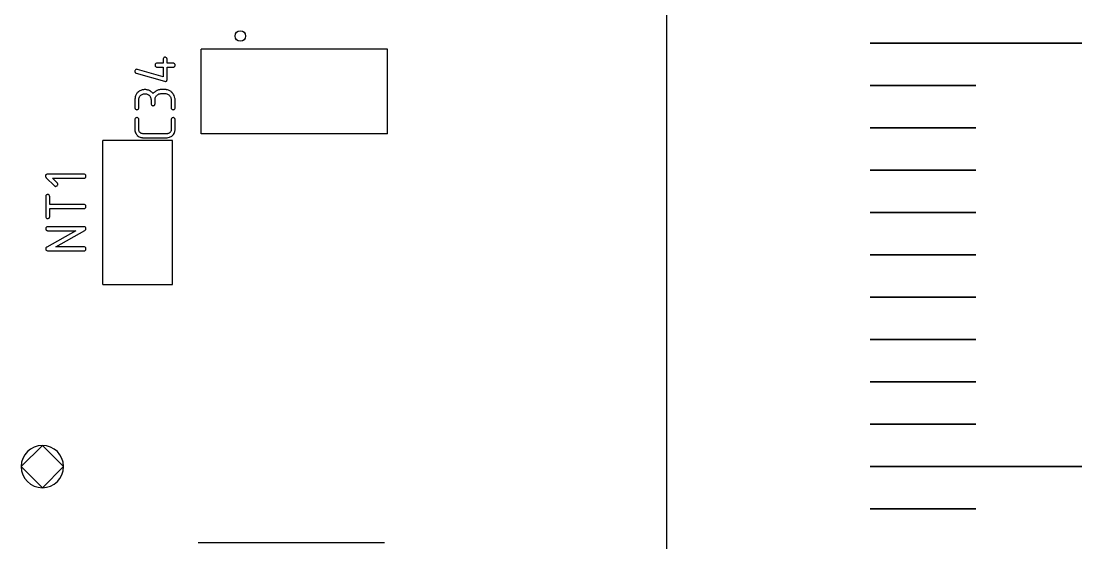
# Model space of a CAD drawing. Header units: inches. Extents: x 0 to 594, y -420 to 0.
# Drawn here: x 256.31 to 281.36, y -97.88 to -85.57 of the extents above; entities that cross this region are included whole.
import ezdxf

# ---------------------------------------------------------------- set-up
doc = ezdxf.new("R2010")
doc.units = ezdxf.units.IN
doc.header["$MEASUREMENT"] = 0

msp = doc.modelspace()

# ---------------------------------------------------------------- linework, layer by layer
at = {"color": 18, "true_color": 0x000000}
for p, q in [((271.562, -246.083), (271.562, -26.083)), ((264.962, -86.223), (260.562, -86.223)), ((260.562, -88.223), (260.562, -86.223)), ((264.962, -88.223), (264.962, -86.223)), ((259.475, -86.593), (259.473, -86.602)), ((259.473, -86.602), (259.473, -86.604)), ((259.473, -86.604), (259.475, -86.617)), ((259.479, -86.583), (259.475, -86.593)), ((259.475, -86.617), (259.479, -86.627)), ((259.486, -86.572), (259.479, -86.583)), ((259.479, -86.627), (259.485, -86.634)), ((259.485, -86.634), (259.486, -86.637)), ((259.487, -86.569), (259.486, -86.571)), ((259.486, -86.571), (259.486, -86.572)), ((259.486, -86.637), (259.499, -86.645)), ((259.495, -86.564), (259.487, -86.569)), ((259.506, -86.559), (259.495, -86.564)), ((259.499, -86.645), (259.51, -86.649)), ((259.513, -86.556), (259.506, -86.559)), ((259.51, -86.649), (259.518, -86.651)), ((259.521, -86.556), (259.513, -86.556)), ((259.518, -86.651), (259.52, -86.651)), ((259.52, -86.651), (259.521, -86.651)), ((259.664, -86.556), (259.521, -86.556)), ((259.521, -86.651), (259.664, -86.651)), ((259.665, -86.451), (259.664, -86.459)), ((259.664, -86.459), (259.664, -86.556)), ((259.664, -86.651), (259.664, -86.875)), ((259.671, -86.439), (259.665, -86.451)), ((259.674, -86.434), (259.671, -86.439)), ((259.679, -86.428), (259.674, -86.434)), ((259.682, -86.425), (259.679, -86.428)), ((259.689, -86.421), (259.682, -86.425)), ((259.699, -86.417), (259.689, -86.421)), ((259.712, -86.414), (259.699, -86.417)), ((259.714, -86.414), (259.712, -86.414)), ((259.721, -86.415), (259.714, -86.414)), ((259.731, -86.42), (259.721, -86.415)), ((259.743, -86.427), (259.731, -86.42)), ((259.745, -86.428), (259.743, -86.427)), ((259.75, -86.435), (259.745, -86.428)), ((259.755, -86.446), (259.75, -86.435)), ((259.757, -86.454), (259.755, -86.446)), ((259.758, -86.462), (259.757, -86.454)), ((259.758, -86.556), (259.758, -86.462)), ((259.901, -86.556), (259.758, -86.556)), ((259.758, -86.944), (259.758, -86.651)), ((259.758, -86.651), (259.901, -86.651)), ((259.902, -86.556), (259.901, -86.556)), ((259.901, -86.651), (259.916, -86.648)), ((259.905, -86.556), (259.902, -86.556)), ((259.913, -86.558), (259.905, -86.556)), ((259.924, -86.562), (259.913, -86.558)), ((259.916, -86.648), (259.927, -86.644)), ((259.936, -86.571), (259.924, -86.562)), ((259.927, -86.644), (259.933, -86.64)), ((259.933, -86.64), (259.936, -86.637)), ((259.937, -86.573), (259.936, -86.571)), ((259.936, -86.637), (259.943, -86.626)), ((259.941, -86.579), (259.937, -86.573)), ((259.946, -86.59), (259.941, -86.579)), ((259.943, -86.626), (259.946, -86.616)), ((259.947, -86.604), (259.946, -86.59)), ((259.946, -86.616), (259.947, -86.607)), ((259.947, -86.607), (259.947, -86.604)), ((258.997, -86.737), (258.995, -86.745)), ((258.995, -86.745), (258.995, -86.757)), ((258.995, -86.745), (258.995, -86.745)), ((258.995, -86.757), (258.997, -86.762)), ((259.001, -86.726), (258.997, -86.737)), ((258.997, -86.762), (258.998, -86.766)), ((258.998, -86.766), (259, -86.768)), ((259, -86.768), (259.005, -86.776)), ((259.01, -86.714), (259.001, -86.726)), ((259.005, -86.776), (259.014, -86.785)), ((259.012, -86.712), (259.01, -86.714)), ((259.018, -86.707), (259.012, -86.712)), ((259.014, -86.785), (259.022, -86.789)), ((259.029, -86.703), (259.018, -86.707)), ((259.022, -86.789), (259.028, -86.792)), ((259.028, -86.792), (259.031, -86.793)), ((259.043, -86.7), (259.029, -86.703)), ((259.031, -86.793), (259.698, -86.984)), ((259.058, -86.702), (259.043, -86.7)), ((259.664, -86.875), (259.058, -86.702)), ((259.698, -86.984), (259.709, -86.986)), ((259.709, -86.986), (259.72, -86.986)), ((259.72, -86.986), (259.733, -86.984)), ((259.733, -86.984), (259.743, -86.978)), ((259.743, -86.978), (259.748, -86.971)), ((259.748, -86.971), (259.754, -86.961)), ((259.754, -86.961), (259.757, -86.953)), ((259.757, -86.953), (259.758, -86.944)), ((258.998, -87.399), (258.997, -87.407)), ((258.997, -87.407), (258.997, -87.617)), ((258.997, -87.407), (258.997, -87.407)), ((259, -87.39), (258.998, -87.399)), ((259.001, -87.378), (259, -87.39)), ((259.005, -87.354), (259.001, -87.378)), ((259.015, -87.325), (259.005, -87.354)), ((259.028, -87.295), (259.015, -87.325)), ((259.036, -87.281), (259.028, -87.295)), ((259.046, -87.267), (259.036, -87.281)), ((259.058, -87.253), (259.046, -87.267)), ((259.07, -87.24), (259.058, -87.253)), ((259.072, -87.239), (259.07, -87.24)), ((259.073, -87.237), (259.072, -87.239)), ((259.077, -87.235), (259.073, -87.237)), ((259.083, -87.23), (259.077, -87.235)), ((259.097, -87.22), (259.083, -87.23)), ((259.091, -87.418), (259.093, -87.394)), ((259.093, -87.394), (259.098, -87.373)), ((259.115, -87.209), (259.097, -87.22)), ((259.098, -87.373), (259.105, -87.354)), ((259.105, -87.354), (259.112, -87.339)), ((259.112, -87.339), (259.121, -87.328)), ((259.139, -87.199), (259.115, -87.209)), ((259.121, -87.328), (259.128, -87.319)), ((259.128, -87.319), (259.134, -87.313)), ((259.134, -87.313), (259.135, -87.312)), ((259.135, -87.312), (259.151, -87.301)), ((259.167, -87.189), (259.139, -87.199)), ((259.151, -87.301), (259.167, -87.292)), ((259.198, -87.182), (259.167, -87.189)), ((259.167, -87.292), (259.183, -87.287)), ((259.183, -87.287), (259.198, -87.282)), ((259.215, -87.18), (259.198, -87.182)), ((259.198, -87.282), (259.213, -87.28)), ((259.213, -87.28), (259.222, -87.278)), ((259.234, -87.18), (259.215, -87.18)), ((259.222, -87.278), (259.229, -87.278)), ((259.229, -87.278), (259.232, -87.278)), ((259.232, -87.278), (259.253, -87.28)), ((259.237, -87.18), (259.234, -87.18)), ((259.244, -87.18), (259.237, -87.18)), ((259.255, -87.181), (259.244, -87.18)), ((259.253, -87.28), (259.273, -87.284)), ((259.269, -87.182), (259.255, -87.181)), ((259.286, -87.187), (259.269, -87.182)), ((259.273, -87.284), (259.29, -87.289)), ((259.303, -87.191), (259.286, -87.187)), ((259.29, -87.289), (259.304, -87.295)), ((259.323, -87.196), (259.303, -87.191)), ((259.304, -87.295), (259.317, -87.302)), ((259.317, -87.302), (259.325, -87.308)), ((259.341, -87.204), (259.323, -87.196)), ((259.325, -87.308), (259.331, -87.312)), ((259.331, -87.312), (259.332, -87.313)), ((259.332, -87.313), (259.348, -87.329)), ((259.342, -87.205), (259.341, -87.204)), ((259.349, -87.208), (259.342, -87.205)), ((259.348, -87.329), (259.358, -87.347)), ((259.358, -87.213), (259.349, -87.208)), ((259.369, -87.22), (259.358, -87.213)), ((259.358, -87.347), (259.366, -87.364)), ((259.366, -87.364), (259.372, -87.381)), ((259.383, -87.23), (259.369, -87.22)), ((259.372, -87.381), (259.375, -87.395)), ((259.375, -87.395), (259.376, -87.407)), ((259.376, -87.407), (259.378, -87.415)), ((259.397, -87.242), (259.383, -87.23)), ((259.413, -87.256), (259.397, -87.242)), ((259.427, -87.273), (259.413, -87.256)), ((259.428, -87.271), (259.427, -87.273)), ((259.432, -87.266), (259.428, -87.271)), ((259.44, -87.258), (259.432, -87.266)), ((259.449, -87.25), (259.44, -87.258)), ((259.461, -87.239), (259.449, -87.25)), ((259.475, -87.229), (259.461, -87.239)), ((259.472, -87.418), (259.473, -87.397)), ((259.473, -87.397), (259.479, -87.377)), ((259.49, -87.218), (259.475, -87.229)), ((259.479, -87.377), (259.485, -87.359)), ((259.485, -87.359), (259.493, -87.344)), ((259.509, -87.208), (259.49, -87.218)), ((259.493, -87.344), (259.5, -87.332)), ((259.5, -87.332), (259.507, -87.323)), ((259.507, -87.323), (259.513, -87.318)), ((259.511, -87.206), (259.509, -87.208)), ((259.517, -87.204), (259.511, -87.206)), ((259.513, -87.318), (259.514, -87.316)), ((259.514, -87.316), (259.531, -87.302)), ((259.527, -87.199), (259.517, -87.204)), ((259.541, -87.194), (259.527, -87.199)), ((259.531, -87.302), (259.548, -87.292)), ((259.557, -87.189), (259.541, -87.194)), ((259.548, -87.292), (259.565, -87.284)), ((259.575, -87.185), (259.557, -87.189)), ((259.565, -87.284), (259.581, -87.28)), ((259.595, -87.181), (259.575, -87.185)), ((259.581, -87.28), (259.595, -87.277)), ((259.616, -87.18), (259.595, -87.181)), ((259.595, -87.277), (259.606, -87.274)), ((259.606, -87.274), (259.613, -87.274)), ((259.613, -87.274), (259.616, -87.274)), ((259.71, -87.18), (259.616, -87.18)), ((259.616, -87.274), (259.71, -87.274)), ((259.712, -87.18), (259.71, -87.18)), ((259.71, -87.274), (259.731, -87.275)), ((259.714, -87.18), (259.712, -87.18)), ((259.72, -87.18), (259.714, -87.18)), ((259.727, -87.181), (259.72, -87.18)), ((259.734, -87.181), (259.727, -87.181)), ((259.731, -87.275), (259.751, -87.281)), ((259.744, -87.184), (259.734, -87.181)), ((259.768, -87.188), (259.744, -87.184)), ((259.751, -87.281), (259.768, -87.287)), ((259.793, -87.196), (259.768, -87.188)), ((259.768, -87.287), (259.784, -87.295)), ((259.784, -87.295), (259.795, -87.302)), ((259.822, -87.209), (259.793, -87.196)), ((259.795, -87.302), (259.805, -87.309)), ((259.805, -87.309), (259.81, -87.315)), ((259.81, -87.315), (259.812, -87.316)), ((259.812, -87.316), (259.826, -87.333)), ((259.836, -87.218), (259.822, -87.209)), ((259.826, -87.333), (259.836, -87.35)), ((259.85, -87.226), (259.836, -87.218)), ((259.836, -87.35), (259.843, -87.367)), ((259.843, -87.367), (259.847, -87.383)), ((259.847, -87.383), (259.85, -87.397)), ((259.864, -87.237), (259.85, -87.226)), ((259.85, -87.397), (259.853, -87.408)), ((259.853, -87.408), (259.853, -87.617)), ((259.878, -87.25), (259.864, -87.237)), ((259.879, -87.251), (259.878, -87.25)), ((259.881, -87.253), (259.879, -87.251)), ((259.884, -87.257), (259.881, -87.253)), ((259.889, -87.263), (259.884, -87.257)), ((259.899, -87.277), (259.889, -87.263)), ((259.912, -87.298), (259.899, -87.277)), ((259.924, -87.322), (259.912, -87.298)), ((259.936, -87.35), (259.924, -87.322)), ((259.944, -87.383), (259.936, -87.35)), ((259.946, -87.399), (259.944, -87.383)), ((259.947, -87.418), (259.946, -87.399)), ((258.997, -87.617), (259, -87.624)), ((259, -87.624), (259.004, -87.633)), ((259.004, -87.633), (259.01, -87.641)), ((259.01, -87.641), (259.011, -87.643)), ((259.011, -87.643), (259.012, -87.643)), ((259.012, -87.643), (259.024, -87.65)), ((259.024, -87.65), (259.035, -87.653)), ((259.035, -87.653), (259.042, -87.655)), ((259.042, -87.655), (259.043, -87.655)), ((259.043, -87.655), (259.045, -87.655)), ((259.045, -87.655), (259.059, -87.653)), ((259.059, -87.653), (259.069, -87.649)), ((259.069, -87.649), (259.076, -87.645)), ((259.076, -87.645), (259.079, -87.643)), ((259.079, -87.643), (259.086, -87.632)), ((259.086, -87.632), (259.09, -87.621)), ((259.09, -87.621), (259.091, -87.611)), ((259.091, -87.611), (259.091, -87.418)), ((259.378, -87.415), (259.378, -87.521)), ((259.378, -87.521), (259.38, -87.528)), ((259.38, -87.528), (259.386, -87.539)), ((259.386, -87.539), (259.392, -87.546)), ((259.392, -87.546), (259.393, -87.549)), ((259.393, -87.549), (259.394, -87.549)), ((259.394, -87.549), (259.406, -87.556)), ((259.406, -87.556), (259.416, -87.559)), ((259.416, -87.559), (259.423, -87.56)), ((259.423, -87.56), (259.424, -87.56)), ((259.424, -87.56), (259.425, -87.56)), ((259.425, -87.56), (259.438, -87.559)), ((259.438, -87.559), (259.449, -87.553)), ((259.449, -87.553), (259.456, -87.549)), ((259.456, -87.549), (259.458, -87.547)), ((259.458, -87.547), (259.459, -87.547)), ((259.459, -87.547), (259.466, -87.536)), ((259.466, -87.536), (259.471, -87.525)), ((259.471, -87.525), (259.472, -87.516)), ((259.472, -87.516), (259.472, -87.418)), ((259.853, -87.617), (259.855, -87.624)), ((259.855, -87.624), (259.861, -87.635)), ((259.861, -87.635), (259.867, -87.641)), ((259.867, -87.641), (259.868, -87.643)), ((259.868, -87.643), (259.869, -87.643)), ((259.869, -87.643), (259.881, -87.65)), ((259.881, -87.65), (259.891, -87.653)), ((259.891, -87.653), (259.898, -87.655)), ((259.898, -87.655), (259.899, -87.655)), ((259.899, -87.655), (259.901, -87.655)), ((259.901, -87.655), (259.913, -87.653)), ((259.913, -87.653), (259.924, -87.649)), ((259.924, -87.649), (259.932, -87.645)), ((259.932, -87.645), (259.933, -87.643)), ((259.933, -87.643), (259.934, -87.643)), ((259.934, -87.643), (259.941, -87.632)), ((259.941, -87.632), (259.946, -87.621)), ((259.946, -87.621), (259.947, -87.611)), ((259.947, -87.611), (259.947, -87.418)), ((258.997, -87.876), (258.995, -87.884)), ((258.995, -87.884), (258.995, -88.125)), ((258.995, -87.884), (258.995, -87.884)), ((259.003, -87.865), (258.997, -87.876)), ((259.005, -87.86), (259.003, -87.865)), ((259.011, -87.855), (259.005, -87.86)), ((259.014, -87.852), (259.011, -87.855)), ((259.021, -87.848), (259.014, -87.852)), ((259.031, -87.844), (259.021, -87.848)), ((259.043, -87.841), (259.031, -87.844)), ((259.046, -87.841), (259.043, -87.841)), ((259.053, -87.842), (259.046, -87.841)), ((259.063, -87.846), (259.053, -87.842)), ((259.074, -87.853), (259.063, -87.846)), ((259.077, -87.855), (259.074, -87.853)), ((259.081, -87.862), (259.077, -87.855)), ((259.087, -87.873), (259.081, -87.862)), ((259.089, -87.88), (259.087, -87.873)), ((259.09, -87.889), (259.089, -87.88)), ((259.09, -88.134), (259.09, -87.889)), ((259.854, -87.876), (259.853, -87.884)), ((259.853, -87.884), (259.853, -88.127)), ((259.86, -87.866), (259.854, -87.876)), ((259.862, -87.86), (259.86, -87.866)), ((259.868, -87.855), (259.862, -87.86)), ((259.871, -87.852), (259.868, -87.855)), ((259.878, -87.848), (259.871, -87.852)), ((259.888, -87.844), (259.878, -87.848)), ((259.901, -87.841), (259.888, -87.844)), ((259.903, -87.841), (259.901, -87.841)), ((259.91, -87.842), (259.903, -87.841)), ((259.92, -87.846), (259.91, -87.842)), ((259.932, -87.853), (259.92, -87.846)), ((259.934, -87.855), (259.932, -87.853)), ((259.939, -87.862), (259.934, -87.855)), ((259.944, -87.872), (259.939, -87.862)), ((259.946, -87.879), (259.944, -87.872)), ((259.947, -87.887), (259.946, -87.879)), ((259.947, -88.132), (259.947, -87.887)), ((258.995, -88.125), (258.998, -88.154)), ((258.998, -88.154), (259.004, -88.18)), ((259.091, -88.141), (259.09, -88.134)), ((259.093, -88.149), (259.091, -88.141)), ((259.097, -88.161), (259.093, -88.149)), ((259.101, -88.172), (259.097, -88.161)), ((259.847, -88.164), (259.84, -88.175)), ((259.848, -88.161), (259.847, -88.162)), ((259.847, -88.162), (259.847, -88.164)), ((259.85, -88.151), (259.848, -88.161)), ((259.851, -88.14), (259.85, -88.151)), ((259.853, -88.127), (259.851, -88.14)), ((259.94, -88.171), (259.944, -88.152)), ((259.944, -88.152), (259.946, -88.138)), ((259.946, -88.138), (259.947, -88.132)), ((259.887, -88.383), (258.237, -88.383)), ((258.237, -91.783), (258.237, -88.383)), ((259.004, -88.18), (259.014, -88.203)), ((259.014, -88.203), (259.024, -88.223)), ((259.024, -88.223), (259.034, -88.24)), ((259.034, -88.24), (259.043, -88.251)), ((259.043, -88.251), (259.049, -88.258)), ((259.049, -88.258), (259.052, -88.261)), ((259.052, -88.261), (259.073, -88.279)), ((259.073, -88.279), (259.096, -88.293)), ((259.096, -88.293), (259.118, -88.302)), ((259.108, -88.183), (259.101, -88.172)), ((259.118, -88.195), (259.108, -88.183)), ((259.121, -88.197), (259.118, -88.195)), ((259.118, -88.302), (259.139, -88.309)), ((259.127, -88.203), (259.121, -88.197)), ((259.136, -88.21), (259.127, -88.203)), ((259.149, -88.216), (259.136, -88.21)), ((259.139, -88.309), (259.158, -88.313)), ((259.151, -88.216), (259.149, -88.216)), ((259.152, -88.217), (259.151, -88.216)), ((259.16, -88.218), (259.152, -88.217)), ((259.158, -88.313), (259.173, -88.314)), ((259.172, -88.22), (259.16, -88.218)), ((259.186, -88.221), (259.172, -88.22)), ((259.173, -88.314), (259.179, -88.316)), ((259.179, -88.316), (259.182, -88.316)), ((259.182, -88.316), (259.184, -88.316)), ((259.184, -88.316), (259.186, -88.316)), ((259.758, -88.221), (259.186, -88.221)), ((259.186, -88.316), (259.757, -88.316)), ((259.757, -88.316), (259.785, -88.313)), ((259.76, -88.221), (259.758, -88.221)), ((259.765, -88.221), (259.76, -88.221)), ((259.772, -88.22), (259.765, -88.221)), ((259.781, -88.218), (259.772, -88.22)), ((259.792, -88.214), (259.781, -88.218)), ((259.785, -88.313), (259.812, -88.307)), ((259.803, -88.21), (259.792, -88.214)), ((259.815, -88.203), (259.803, -88.21)), ((259.812, -88.307), (259.834, -88.297)), ((259.826, -88.195), (259.815, -88.203)), ((259.827, -88.192), (259.826, -88.195)), ((259.833, -88.185), (259.827, -88.192)), ((259.84, -88.175), (259.833, -88.185)), ((259.834, -88.297), (259.854, -88.288)), ((259.854, -88.288), (259.871, -88.278)), ((259.871, -88.278), (259.882, -88.268)), ((259.882, -88.268), (259.889, -88.262)), ((259.887, -91.783), (259.887, -88.383)), ((259.889, -88.262), (259.892, -88.259)), ((259.892, -88.259), (259.91, -88.237)), ((259.91, -88.237), (259.924, -88.214)), ((259.924, -88.214), (259.933, -88.192)), ((259.933, -88.192), (259.94, -88.171)), ((264.962, -88.223), (260.562, -88.223)), ((256.885, -89.211), (256.883, -89.217)), ((256.883, -89.217), (256.883, -89.218)), ((256.883, -89.217), (256.883, -89.217)), ((256.883, -89.218), (256.885, -89.226)), ((256.889, -89.202), (256.885, -89.211)), ((256.885, -89.226), (256.886, -89.233)), ((256.886, -89.233), (256.887, -89.239)), ((256.887, -89.239), (256.889, -89.24)), ((256.897, -89.191), (256.889, -89.202)), ((256.889, -89.24), (256.893, -89.248)), ((256.893, -89.248), (256.899, -89.255)), ((256.9, -89.19), (256.897, -89.191)), ((256.899, -89.255), (256.903, -89.259)), ((256.909, -89.184), (256.9, -89.19)), ((256.903, -89.259), (256.904, -89.26)), ((256.904, -89.26), (257.096, -89.451)), ((256.921, -89.18), (256.909, -89.184)), ((256.938, -89.178), (256.921, -89.18)), ((257.795, -89.178), (256.938, -89.178)), ((257.162, -89.383), (257.052, -89.273)), ((257.052, -89.273), (257.795, -89.273)), ((257.165, -89.386), (257.162, -89.383)), ((257.169, -89.393), (257.165, -89.386)), ((257.174, -89.404), (257.169, -89.393)), ((257.176, -89.417), (257.174, -89.404)), ((257.797, -89.178), (257.795, -89.178)), ((257.795, -89.273), (257.811, -89.27)), ((257.799, -89.178), (257.797, -89.178)), ((257.808, -89.18), (257.799, -89.178)), ((257.819, -89.184), (257.808, -89.18)), ((257.811, -89.27), (257.822, -89.266)), ((257.83, -89.193), (257.819, -89.184)), ((257.822, -89.266), (257.828, -89.262)), ((257.828, -89.262), (257.83, -89.259)), ((257.832, -89.195), (257.83, -89.193)), ((257.83, -89.259), (257.837, -89.248)), ((257.836, -89.201), (257.832, -89.195)), ((257.84, -89.212), (257.836, -89.201)), ((257.837, -89.248), (257.84, -89.238)), ((257.842, -89.226), (257.84, -89.212)), ((257.84, -89.238), (257.842, -89.229)), ((257.842, -89.229), (257.842, -89.226)), ((256.909, -89.666), (256.906, -89.669)), ((256.916, -89.662), (256.909, -89.666)), ((256.925, -89.658), (256.916, -89.662)), ((256.938, -89.655), (256.925, -89.658)), ((256.941, -89.655), (256.938, -89.655)), ((256.948, -89.656), (256.941, -89.655)), ((256.958, -89.661), (256.948, -89.656)), ((256.969, -89.668), (256.958, -89.661)), ((257.096, -89.451), (257.107, -89.459)), ((257.107, -89.459), (257.119, -89.463)), ((257.119, -89.463), (257.126, -89.465)), ((257.126, -89.465), (257.127, -89.465)), ((257.127, -89.465), (257.128, -89.465)), ((257.128, -89.465), (257.135, -89.463)), ((257.135, -89.463), (257.141, -89.462)), ((257.141, -89.462), (257.152, -89.456)), ((257.152, -89.456), (257.159, -89.452)), ((257.159, -89.452), (257.161, -89.449)), ((257.161, -89.449), (257.162, -89.449)), ((257.162, -89.449), (257.171, -89.438)), ((257.171, -89.438), (257.175, -89.427)), ((257.175, -89.427), (257.176, -89.42)), ((257.176, -89.42), (257.176, -89.417)), ((256.892, -89.692), (256.89, -89.7)), ((256.89, -89.7), (256.89, -90.188)), ((256.89, -89.7), (256.89, -89.7)), ((256.897, -89.68), (256.892, -89.692)), ((256.9, -89.675), (256.897, -89.68)), ((256.906, -89.669), (256.9, -89.675)), ((256.972, -89.669), (256.969, -89.668)), ((256.976, -89.676), (256.972, -89.669)), ((256.982, -89.687), (256.976, -89.676)), ((256.983, -89.694), (256.982, -89.687)), ((256.985, -89.703), (256.983, -89.694)), ((256.985, -89.893), (256.985, -89.703)), ((257.795, -89.893), (256.985, -89.893)), ((257.797, -89.893), (257.795, -89.893)), ((257.799, -89.893), (257.797, -89.893)), ((257.808, -89.895), (257.799, -89.893)), ((257.819, -89.899), (257.808, -89.895)), ((257.83, -89.907), (257.819, -89.899)), ((257.832, -89.91), (257.83, -89.907)), ((257.836, -89.916), (257.832, -89.91)), ((257.84, -89.927), (257.836, -89.916)), ((256.985, -90.182), (256.985, -89.988)), ((256.985, -89.988), (257.795, -89.988)), ((257.795, -89.988), (257.811, -89.985)), ((257.811, -89.985), (257.822, -89.981)), ((257.822, -89.981), (257.828, -89.976)), ((257.828, -89.976), (257.83, -89.974)), ((257.83, -89.974), (257.837, -89.962)), ((257.837, -89.962), (257.84, -89.952)), ((257.842, -89.941), (257.84, -89.927)), ((257.84, -89.952), (257.842, -89.944)), ((257.842, -89.944), (257.842, -89.941)), ((256.89, -90.188), (256.893, -90.195)), ((256.893, -90.195), (256.899, -90.206)), ((256.899, -90.206), (256.904, -90.212)), ((256.904, -90.212), (256.906, -90.215)), ((256.906, -90.215), (256.907, -90.215)), ((256.907, -90.215), (256.918, -90.222)), ((256.918, -90.222), (256.928, -90.224)), ((256.93, -90.418), (256.923, -90.42)), ((256.928, -90.224), (256.935, -90.226)), ((256.938, -90.418), (256.93, -90.418)), ((256.935, -90.226), (256.937, -90.226)), ((256.937, -90.226), (256.938, -90.226)), ((256.938, -90.226), (256.951, -90.224)), ((257.79, -90.418), (256.938, -90.418)), ((256.951, -90.224), (256.962, -90.22)), ((256.962, -90.22), (256.969, -90.216)), ((256.969, -90.216), (256.971, -90.215)), ((256.971, -90.215), (256.972, -90.215)), ((256.972, -90.215), (256.979, -90.203)), ((256.979, -90.203), (256.983, -90.192)), ((256.983, -90.192), (256.985, -90.182)), ((257.791, -90.418), (257.79, -90.418)), ((257.794, -90.418), (257.791, -90.418)), ((257.798, -90.418), (257.794, -90.418)), ((257.802, -90.419), (257.798, -90.418)), ((256.892, -90.456), (256.89, -90.463)), ((256.89, -90.463), (256.89, -90.465)), ((256.89, -90.463), (256.89, -90.463)), ((256.89, -90.465), (256.892, -90.478)), ((256.896, -90.444), (256.892, -90.456)), ((256.892, -90.478), (256.896, -90.488)), ((256.903, -90.433), (256.896, -90.444)), ((256.896, -90.488), (256.901, -90.495)), ((256.901, -90.495), (256.903, -90.498)), ((256.904, -90.43), (256.903, -90.432)), ((256.903, -90.432), (256.903, -90.433)), ((256.903, -90.498), (256.916, -90.506)), ((256.911, -90.425), (256.904, -90.43)), ((256.923, -90.42), (256.911, -90.425)), ((256.916, -90.506), (256.927, -90.511)), ((257.605, -90.512), (256.921, -90.898)), ((256.927, -90.511), (256.935, -90.512)), ((256.935, -90.512), (256.937, -90.512)), ((256.937, -90.512), (256.938, -90.512)), ((256.938, -90.512), (257.605, -90.512)), ((257.128, -90.893), (257.814, -90.508)), ((257.815, -90.423), (257.802, -90.419)), ((257.814, -90.508), (257.823, -90.501)), ((257.828, -90.432), (257.815, -90.423)), ((257.823, -90.501), (257.83, -90.494)), ((257.839, -90.446), (257.828, -90.432)), ((257.83, -90.494), (257.835, -90.487)), ((257.835, -90.487), (257.837, -90.478)), ((257.837, -90.478), (257.84, -90.473)), ((257.839, -90.447), (257.839, -90.446)), ((257.84, -90.45), (257.839, -90.447)), ((257.842, -90.456), (257.84, -90.45)), ((257.84, -90.473), (257.842, -90.467)), ((257.842, -90.467), (257.842, -90.456)), ((256.903, -90.912), (256.897, -90.919)), ((256.911, -90.905), (256.903, -90.912)), ((256.921, -90.898), (256.911, -90.905)), ((257.795, -90.893), (257.128, -90.893)), ((257.797, -90.893), (257.795, -90.893)), ((257.799, -90.893), (257.797, -90.893)), ((257.808, -90.894), (257.799, -90.893)), ((257.819, -90.898), (257.808, -90.894)), ((257.83, -90.907), (257.819, -90.898)), ((257.832, -90.91), (257.83, -90.907)), ((257.836, -90.915), (257.832, -90.91)), ((257.84, -90.926), (257.836, -90.915)), ((256.892, -90.934), (256.89, -90.939)), ((256.89, -90.939), (256.89, -90.943)), ((256.89, -90.943), (256.893, -90.956)), ((256.894, -90.926), (256.892, -90.934)), ((256.893, -90.956), (256.897, -90.966)), ((256.897, -90.919), (256.894, -90.926)), ((256.897, -90.966), (256.901, -90.972)), ((256.901, -90.972), (256.904, -90.974)), ((256.904, -90.974), (256.917, -90.981)), ((256.917, -90.981), (256.93, -90.986)), ((256.93, -90.986), (256.935, -90.986)), ((256.935, -90.986), (256.94, -90.987)), ((256.94, -90.987), (256.942, -90.987)), ((256.942, -90.987), (256.944, -90.987)), ((256.944, -90.987), (257.795, -90.987)), ((257.795, -90.987), (257.811, -90.984)), ((257.811, -90.984), (257.822, -90.98)), ((257.822, -90.98), (257.828, -90.976)), ((257.828, -90.976), (257.83, -90.973)), ((257.83, -90.973), (257.837, -90.962)), ((257.837, -90.962), (257.84, -90.952)), ((257.842, -90.941), (257.84, -90.926)), ((257.84, -90.952), (257.842, -90.943)), ((257.842, -90.943), (257.842, -90.941)), ((258.237, -91.783), (259.887, -91.783)), ((256.812, -95.583), (256.312, -96.083)), ((257.312, -96.083), (256.812, -95.583)), ((256.312, -96.083), (256.812, -96.583)), ((256.812, -96.583), (257.312, -96.083)), ((264.895, -97.883), (260.495, -97.883))]:
    msp.add_line(p, q, dxfattribs=at)
at = {"color": 7, "true_color": 0xffffff}
msp.add_line((271.562, -246.083), (271.562, -26.083), dxfattribs=at)
at = {"color": 152, "true_color": 0x007ac0}
for p, q in [((276.359, -86.081), (281.359, -86.081)), ((281.359, -86.081), (276.359, -86.081)), ((276.359, -86.081), (278.859, -86.081)), ((278.859, -86.081), (276.359, -86.081)), ((276.359, -87.081), (278.859, -87.081)), ((278.859, -87.081), (276.359, -87.081)), ((276.359, -88.081), (278.859, -88.081)), ((278.859, -88.081), (276.359, -88.081)), ((276.359, -89.081), (278.859, -89.081)), ((278.859, -89.081), (276.359, -89.081)), ((276.359, -90.081), (278.859, -90.081)), ((278.859, -90.081), (276.359, -90.081)), ((276.359, -91.081), (278.859, -91.081)), ((278.859, -91.081), (276.359, -91.081)), ((276.359, -92.081), (278.859, -92.081)), ((278.859, -92.081), (276.359, -92.081)), ((276.359, -93.081), (278.859, -93.081)), ((278.859, -93.081), (276.359, -93.081)), ((276.359, -94.081), (278.859, -94.081)), ((278.859, -94.081), (276.359, -94.081)), ((276.359, -95.081), (278.859, -95.081)), ((278.859, -95.081), (276.359, -95.081)), ((276.359, -96.081), (281.359, -96.081)), ((281.359, -96.081), (276.359, -96.081)), ((276.359, -96.081), (278.859, -96.081)), ((278.859, -96.081), (276.359, -96.081)), ((276.359, -97.081), (278.859, -97.081)), ((278.859, -97.081), (276.359, -97.081))]:
    msp.add_line(p, q, dxfattribs=at)
at = {"color": 18, "true_color": 0x000000}
for start, end in [(90, 180), (0, 90), (180, 270), (270, 0)]:
    msp.add_arc((256.812, -96.083), 0.5, start, end, dxfattribs=at)
msp.add_ellipse((261.487, -85.915), major_axis=(0, 0.125), ratio=1, dxfattribs=at)

doc.saveas('drawing.dxf')
